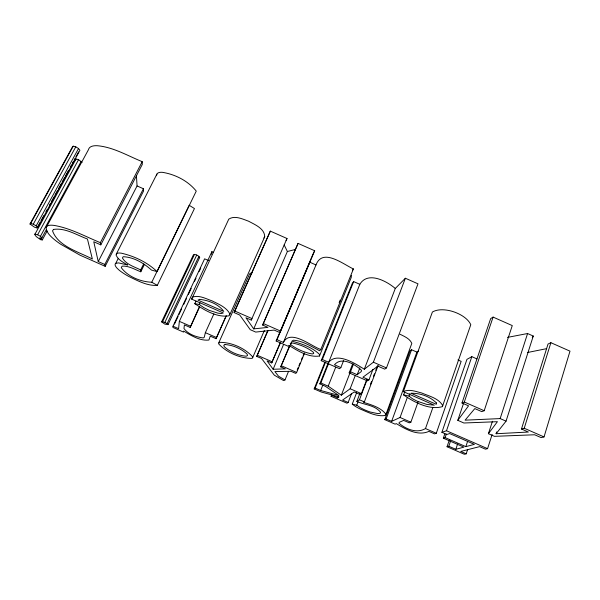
<?xml version="1.0" encoding="UTF-8"?>
<svg xmlns="http://www.w3.org/2000/svg" width="600" height="600" viewBox="0 0 600 600"><rect width="100%" height="100%" fill="white"/><g stroke="black" fill="none" stroke-linecap="round" stroke-linejoin="round"><path stroke-width="0.9" d="M319.507 356.01L319.53 354.42C312.12 347.22 301.695 343.695 291.847 341.19L293.445 340.2C302.94 340.868 311.37 346.538 319.665 350.782L320.85 349.478L353.415 268.942C343.59 264.51 322.538 247.44 315.998 264.952L283.38 342.465L276.983 339.668L276.15 341.002L288.225 346.275L288.885 345.353C297.87 350.985 308.722 357.66 319.507 356.01L351.21 277.507L351.435 275.46M194.782 303.683C204.66 310.26 216.772 317.7 229.013 315.832L229.748 313.68C226.17 307.08 218.445 304.103 212.062 300.877C205.95 298.793 198.803 294.63 192.337 297.248L191.692 299.153L223.312 312.968L221.377 313.507L218.017 313.178L209.1 310.312L203.782 307.597L199.23 304.447L194.782 303.683L195.96 301.155M356.61 392.783L352.26 404.13A18.457 4.125 21.2 0 0 360.3 409.072C368.048 412.298 376.478 416.827 385.095 415.485L385.8 414.015C380.49 407.362 371.415 404.857 363.608 402.368L364.343 401.925L378.165 365.407M208.5 260.528L204.608 258.817L173.002 326.22L172.913 327.465L183.51 332.077L183.637 331.072C191.167 335.535 199.83 341.032 208.897 340.058L210.248 336.165L216.045 338.685L226.327 315.772M213.532 252.42L211.882 251.692L179.34 321.337L178.605 328.665L173.002 326.22M252.608 357.788L252.705 356.903C244.65 347.962 231.285 342.12 219.255 342.345L218.722 343.95C226.935 352.695 239.903 358.327 251.888 358.388L252.608 357.788L264.345 330.532M140.805 271.778L140.678 269.94C134.288 266.722 126.195 264.517 122.407 258L123.172 256.702C133.74 257.145 143.82 263.077 151.523 270.097L157.102 271.62L196.26 191.108C187.965 180.81 175.087 174.27 162.127 172.29A17.288 6.36 27.5 0 0 156.877 174.12L116.302 254.108L116.16 255.33C118.245 260.085 123.472 262.343 127.613 264.998L118.515 262.89L115.77 263.34A21.81 5.603 25.9 0 0 117.113 268.275L119.243 270.24A22.59 5.812 25.9 0 0 128.91 276.525C137.79 280.763 147.203 286.043 157.32 285.36L194.452 208.545L189.195 205.29L151.762 282.233C140.7 281.812 127.972 276.75 121.267 267.668L122.13 266.145C128.73 265.635 134.797 269.535 140.805 271.778L144.51 264.27M229.718 314.91L264.697 236.79C264.728 228.525 254.745 224.558 248.535 221.19C242.542 219.03 234.735 215.145 228.78 219.142L191.692 299.153M75.262 159.922L76.035 159.015L78.562 159.653L82.102 162.382M213.87 313.92L205.35 332.67L204.24 337.327L203.272 337.95C196.282 337.095 188.19 334.327 183.96 328.5L184.417 324.915L190.185 327.428L199.417 306.585M211.388 254.288L211.882 251.692M156.54 175.688L156.877 174.12M216.045 338.685L225.99 316.147M492.442 421.275L488.4 433.702L494.445 436.342L534.63 434.768L541.132 437.61L544.028 436.928L570 351.157L550.89 342.697L548.033 344.04L521.467 429.007L528.398 432.037L496.11 433.725L496.68 431.947M521.467 429.007L524.22 428.25L550.89 342.697M496.11 433.725L506.048 421.162L533.265 336.045L527.58 333.525L507.45 337.395M467.67 449.4L466.207 453.825L460.725 451.44L479.61 446.632L485.43 449.168L487.56 448.65L492.143 434.467M488.4 433.702L497.423 421.68L463.897 423L457.793 420.338L468.555 405.84L462 402.975L490.65 318.63L493.088 317.093L512.273 325.59L484.192 410.73L481.74 411.615L474.817 408.585L465.09 420.173L500.16 418.582L527.58 333.525M403.65 394.92C413.903 402.232 429.757 410.415 442.395 406.627L442.717 405.63C438.615 398.205 428.955 396.097 421.635 392.97C415.838 391.567 409.103 388.702 403.357 391.65L434.295 405.173L426.938 404.452L417.338 401.272L412.463 398.76L409.013 396.097L403.65 394.92L404.603 392.303M444.84 433.77L443.332 438.18L445.125 437.61L465.84 446.632L467.618 441.3M449.43 439.725L447.045 446.745L448.8 446.25L455.812 449.303L457.597 444M448.8 446.25L450.6 440.955M457.793 420.338L463.493 403.53M462 402.975L464.31 402.022L493.088 317.093M471.84 356.67L466.95 359.347L441.877 432.322L446.505 430.755L471.84 356.67L476.925 358.905M445.125 437.61L446.332 434.062M418.418 351.06L416.895 352.095L411.57 349.755L410.077 350.812L384.75 419.64L395.115 424.155L396.315 423.623C405.66 429.263 417.908 436.327 428.903 431.393L434.565 433.86L436.298 433.268L461.153 361.35L457.928 359.933M442.395 406.627L470.798 324.683C465.787 313.605 443.123 305.67 432.39 312.03L403.357 391.65M234.12 312.577L270.33 231.127L287.01 238.507L251.272 320.077L245.933 317.745L253.695 328.897L267.983 327.382L262.65 325.05L298.065 243.397L314.692 250.755L280.635 331.095L279.75 332.528L274.147 330.082L255.728 332.077L250.245 329.685L239.752 315.038L234.12 312.577L270.33 231.127M418.05 402.075L410.865 422.19L409.29 422.85L403.65 420.39L399.375 422.28L398.925 423.112C405.75 429.143 416.85 433.8 425.49 428.558L432.855 407.535M384.75 419.64L386.138 418.98L391.62 421.365L400.065 417.487L407.34 397.403M409.013 396.097L409.965 393.465M391.62 421.365L416.895 352.095M385.785 414.862L411.825 343.35C409.77 338.55 404.347 336.428 399.975 334.215M386.138 418.98L411.57 349.755M372.93 369.405L368.962 379.853L362.933 377.22L377.888 366.15L384.735 369.15L386.467 367.935L417.998 283.83L405.375 278.235L395.28 288.472L364.298 369.233C355.89 363.907 337.147 351.705 328.718 362.272L322.343 359.49L321.195 360.675L339.577 368.707L340.86 367.575L343.59 360.638M370.507 384.173L371.49 381.577M373.455 376.373L374.445 373.778M375.757 370.312L377.4 365.978M352.26 404.13L356.745 405.21L360.278 407.64A14.4 3.218 21.2 0 0 370.132 411.99L377.97 413.64L380.07 413.295L380.61 412.26C374.782 405.075 364.695 404.925 356.858 401.438L359.843 393.615M356.745 405.21L358.065 401.745M351.517 393.728L348.157 402.45L342.615 400.035L354.188 391.965L360.082 394.53L361.403 393.653L366.728 379.688M364.298 369.233L373.38 362.205L405.375 278.235M356.858 401.438L359.438 399.787L367.05 379.8M348.157 402.45L347.002 403.215L331.065 396.278L332.123 395.467L337.642 397.868L339.015 396.87L321.248 392.01L314.183 388.935L315.135 388.08L320.663 390.48L338.827 395.46L325.507 386.362L319.815 383.88L320.835 382.972L328.2 386.175L341.325 395.183L350.153 388.748L355.207 375.675M368.962 379.853L367.485 380.895L349.155 372.885L350.505 371.79L357.21 374.715L359.888 367.763M349.155 372.885L352.553 364.163M341.325 395.183L350.077 372.675M350.505 371.79L353.543 363.968M337.642 397.868L338.317 396.127M331.065 396.278L331.748 394.553M328.2 386.175L335.73 367.14M320.835 382.972L328.77 363.082M320.663 390.48L322.733 385.268M314.183 388.935L324.907 362.16M315.135 388.08L325.567 362.017M319.815 383.88L328.155 362.993M328.718 362.272L359.827 284.31C367.763 270.983 386.603 280.98 395.28 288.472M321.195 360.675L352.343 283.275L353.67 281.595L359.827 284.31M322.343 359.49L353.67 281.595M339.157 302.61L340.207 300.022M297.202 369.99L298.26 367.418M298.957 365.707L300.015 363.135M301.425 359.707L302.483 357.135M303.18 355.418L304.237 352.845M288.54 371.362L284.993 379.942L278.513 376.207L274.882 371.558L290.962 371.317L295.793 373.418L296.663 372.442L304.44 353.475M280.365 342.96L271.665 362.91L267.067 360.907L273.135 369.263L285.337 368.865L280.74 366.862L289.68 345.472M280.74 366.862L290.138 345.195M290.595 344.528L290.31 343.358L291.832 342.885C299.603 344.377 307.44 347.468 313.605 352.47L313.702 353.475L312.263 353.962C304.515 352.575 296.873 349.275 290.595 344.528L291.66 341.962M273.135 369.263L283.56 344.468M271.665 362.91L279.968 343.26M276.15 341.002L313.23 253.567M276.983 339.668L309.81 262.222L315.998 264.952M284.993 379.942L283.507 380.528L274.327 375.173L261.585 358.522L256.74 356.407L267.728 330.825M256.74 356.407L268.043 330.442M262.65 325.05L298.065 243.397M253.695 328.897L287.377 251.513L284.16 244.89M286.103 240.555L287.01 238.507M251.272 320.077L251.955 318.548L234.675 310.995M218.678 343.013L249.39 274.327L250.08 273.382L252.593 272.61M199.23 304.447L200.01 302.752M190.185 327.428L199.56 307.125M174.502 324.067L178.08 316.433M178.875 314.737L181.665 308.798M183.653 304.553L186.435 298.612M188.422 294.368L191.212 288.435M194.392 281.64L195.983 278.25M199.163 271.462L200.752 268.065M168.03 324.653L167.115 323.663L198.9 256.312L196.733 255.015L194.498 254.377L193.462 254.73L161.61 321.862L164.797 324.097L168.03 324.653L199.695 257.468L198.9 256.312M161.61 321.862L162.585 321.69L194.498 254.377M162.585 321.69L164.85 322.425L196.733 255.015M140.678 269.94L143.58 264.067M115.77 263.34L118.297 258.337M105.188 266.332L104.805 264.457L98.243 261.593L93.758 241.77L100.808 244.86L142.32 164.385L142.2 161.663C127.597 155.738 113.43 147.188 97.425 145.725A31.898 11.183 28.8 0 0 88.53 149.558L46.117 227.647L46.5 230.235L48.262 233.385A34.072 8.625 27 0 0 60.825 244.312L80.062 255.195L105.188 266.332L143.52 191.078L143.415 188.745L137.07 185.94L136.44 175.935M104.805 264.457L143.415 188.745M98.243 261.593L137.07 185.94M100.808 244.86L100.365 242.663L142.2 161.663M47.175 230.933L42.307 239.917L39.75 237.945L41.602 238.358L41.94 237.788L40.425 236.333L81.218 161.273M41.602 238.358L46.402 229.567M42.307 239.917L40.62 239.715L36.277 236.632L34.44 234.15L37.62 234.772L78.562 159.653M37.77 227.407L36.18 225.84L78.525 148.523L75.773 146.828L73.23 146.183L72.42 146.993L30 224.01L34.492 227.183L37.027 227.933L37.77 227.407L79.92 150.308L78.525 148.523M37.027 227.933L40.155 222.21M41.047 220.575L43.733 215.663M45.968 211.575L46.86 209.94M49.545 205.035L50.445 203.4M51.338 201.765L54.023 196.86M54.915 195.225L57.6 190.312M58.492 188.678L61.177 183.773M62.07 182.137L64.755 177.233M65.648 175.597L68.332 170.692M70.567 166.597L71.46 164.962M72.352 163.328L73.252 161.692M74.145 160.058L75.037 158.422M75.93 156.788L78.615 151.882M35.07 234.015L76.035 159.015M30 224.01L30.69 223.44L33.263 224.205L75.773 146.828M30.69 223.44L73.23 146.183M313.597 252.712L314.692 250.755M532.283 337.575L533.265 336.045M283.38 342.465C290.355 328.388 312.015 346.815 320.85 349.478M263.843 238.065L264.697 236.79M352.5 270.165L353.415 268.942M357.21 374.715L361.207 371.618L361.53 370.343C355.163 364.38 341.64 356.175 334.455 364.778L340.86 367.575M198.675 257.827L199.695 257.468M455.812 449.303L463.92 447.143L443.332 438.18M465.84 446.632L474.397 444.36L449.625 433.56L446.812 434.475L441.877 432.322M287.377 251.513L295.245 249.487M466.207 453.825L464.34 454.275L447.045 446.745M527.37 352.538L546.518 348.668M350.153 388.748L361.403 393.653M446.505 430.755L487.56 448.65M179.34 321.337L190.387 326.153M205.35 332.67L216.405 337.485M257.362 355.32L272.385 361.868M281.513 365.843L296.663 372.442M359.438 399.787L364.343 401.925M400.065 417.487L410.865 422.19M425.49 428.558L436.298 433.268M100.365 242.663C85.252 236.49 70.62 228.292 54.367 225.45A32.992 8.385 27.1 0 0 46.125 227.655M373.38 362.205L386.467 367.935M464.31 402.022L484.192 410.73M524.22 428.25L544.028 436.928M500.16 418.582L506.048 421.162M263.407 323.558L280.635 331.095M164.85 322.425L167.115 323.663M37.62 234.772L40.425 236.333M33.263 224.205L36.18 225.84M151.762 282.233L157.32 285.36M157.102 271.62C147.285 262.267 134.407 256.147 121.252 253.163A17.888 4.77 26.2 0 0 116.302 254.108M436.373 402.93L436.275 404.287L411.03 393.255C420.053 393.045 429.998 396.428 436.373 402.93M53.543 229.417L52.53 230.812C57.99 246.397 78.99 251.88 92.363 259.02L87.435 239.002C76.62 235.028 65.445 227.647 53.543 229.417M225.053 344.535L223.785 345.24L224.272 346.702C230.197 352.095 238.125 355.538 246.112 356.212L247.515 355.567L247.155 354.157C241.2 348.66 233.138 345.127 225.053 344.535M199.545 299.362L197.97 300.127L223.785 311.407C218.415 303.952 208.447 300.308 199.545 299.362"/></g></svg>
